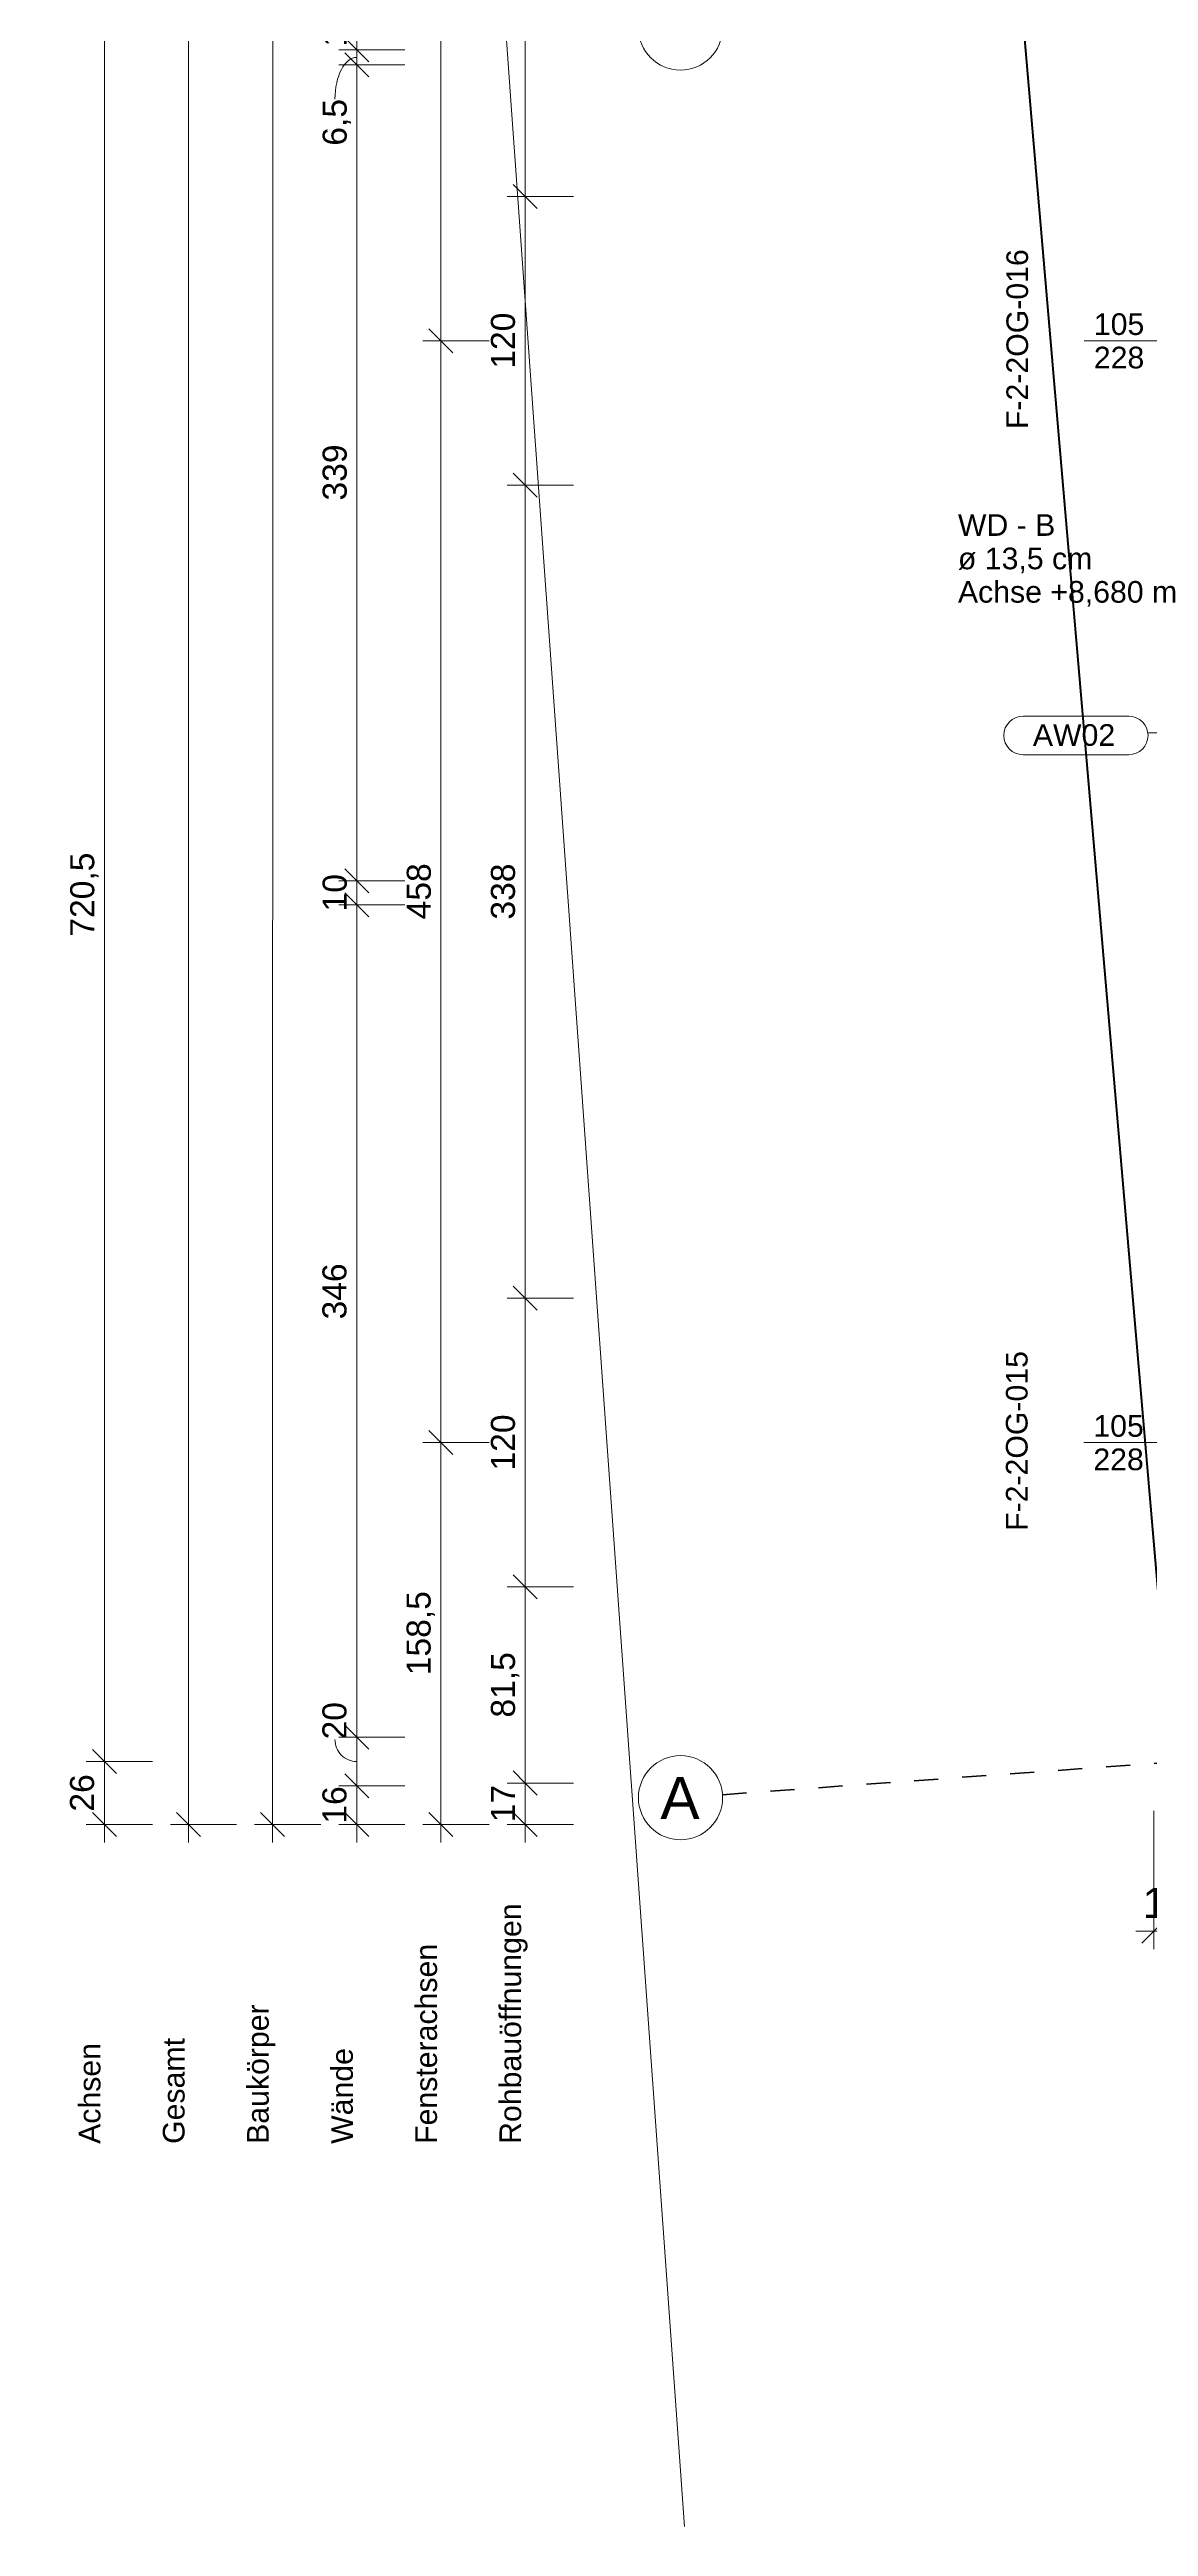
# Model space of a CAD drawing. Header units: metres. Extents: x -67.4 to -27.2, y 43.9 to 89.6.
# Drawn here: x -59.04 to -54.47, y 44.73 to 55.03 of the extents above; entities that cross this region are included whole.
import ezdxf

# ---------------------------------------------------------------- set-up
doc = ezdxf.new("R2010")
doc.units = ezdxf.units.M
doc.linetypes.add('Strich Punkt Mittel', pattern=[0.015875, 0.00635, -0.004763, 0, -0.004763])
doc.linetypes.add('Verdeckt', pattern=[0.003, 0.002, -0.001])
for name, color, linetype, lineweight in [('A-GLAZ-IDEN_', 152, 'Continuous', 9), ('A_2D', 7, 'Continuous', 13), ('A_Bemassung-50_', 4, 'Continuous', 9), ('A_Bemassung_', 4, 'Continuous', 9), ('A_Beschriftung_', 7, 'Continuous', 9), ('A_Gelaender', 7, 'Continuous', 13), ('A_Grundstuecksgrenze', 5, 'Continuous', 70), ('A_Raster_', 1, 'Continuous', 9)]:
    doc.layers.add(name, color=color, linetype=linetype, lineweight=lineweight)
doc.styles.add('Arial_1', font='arial.ttf', dxfattribs={"height": 0.175})
doc.styles.add('Arial_2', font='arial.ttf', dxfattribs={"height": 0.09})
doc.styles.add('Arial_4', font='arial.ttf', dxfattribs={"height": 0.125})
doc.styles.add('Arial_5', font='arial.ttf', dxfattribs={"height": 0.1})
doc.styles.add('Arial_9', font='arial.ttf', dxfattribs={"height": 0.0018})
doc.dimstyles.new('WGA-Bemaßung', dxfattribs={"dimscale": 0.3048, "dimtxt": 0.102026, "dimasz": 0.328084, "dimexe": 0.246063, "dimexo": 0.0625, "dimgap": 0.04101, "dimtad": 1, "dimdec": 1, "dimlfac": 100, "dimrnd": 0.5, "dimdsep": 46, "dimtxsty": 'Arial_5', "dimblk1": 'OBLIQUE', "dimblk2": 'OBLIQUE', "dimsah": 1, "dimcen": 0.09, "dimdle": 0.246063, "dimazin": 2, "dimtfac": 1, "dimtdec": 4, "dimtix": 1, "dimtmove": 0, "dimatfit": 3, "dimfxl": 0.656168, "dimfxlon": 1, "dimtvp": 1, "dimtolj": 1, "dimtzin": 0, "dimarcsym": 2})
doc.dimstyles.new('WGA-Bemaßung_2', dxfattribs={"dimscale": 0.3048, "dimtxt": 0.102026, "dimasz": 0.328084, "dimexe": 0.246063, "dimexo": 0.0625, "dimgap": 0.04101, "dimtad": 1, "dimdec": 1, "dimlfac": 100, "dimrnd": 0.5, "dimdsep": 46, "dimtxsty": 'Arial_5', "dimblk1": 'OBLIQUE', "dimblk2": 'OBLIQUE', "dimsah": 1, "dimcen": 0.09, "dimdle": 0.246063, "dimazin": 2, "dimtfac": 1, "dimtdec": 4, "dimtix": 1, "dimtmove": 2, "dimatfit": 3, "dimfxl": 0.656168, "dimfxlon": 1, "dimtvp": 1, "dimtolj": 1, "dimtzin": 0, "dimarcsym": 2})
doc.dimstyles.new('WGA-Bemaßung_3', dxfattribs={"dimscale": 0.3048, "dimtxt": 0.102026, "dimasz": 0.328084, "dimexe": 0.246063, "dimexo": 0.0625, "dimgap": 0.04101, "dimtad": 1, "dimdec": 1, "dimlfac": 100, "dimrnd": 0.5, "dimdsep": 46, "dimtxsty": 'Arial_5', "dimblk1": 'OBLIQUE', "dimblk2": 'OBLIQUE', "dimsah": 1, "dimcen": 0.09, "dimdle": 0.246063, "dimazin": 2, "dimtfac": 1, "dimtdec": 4, "dimtix": 1, "dimtmove": 1, "dimatfit": 3, "dimfxl": 0.656168, "dimfxlon": 1, "dimtvp": 1, "dimtolj": 1, "dimtzin": 0, "dimarcsym": 2})
doc.dimstyles.new('WGA-Bemaßung_4', dxfattribs={"dimscale": 0.3048, "dimtxt": 0.102026, "dimasz": 0.328084, "dimexe": 0.246063, "dimexo": 0.0625, "dimgap": 0.04101, "dimtad": 1, "dimdec": 1, "dimlfac": 100, "dimrnd": 0.5, "dimdsep": 46, "dimtxsty": 'Arial_5', "dimblk1": 'OBLIQUE', "dimblk2": 'OBLIQUE', "dimsah": 1, "dimcen": 0.09, "dimdle": 0.246063, "dimazin": 2, "dimtfac": 1, "dimtdec": 4, "dimtix": 1, "dimtmove": 0, "dimatfit": 3, "dimfxl": 0.656168, "dimfxlon": 1, "dimtvp": 1, "dimtolj": 1, "dimtzin": 0, "dimarcsym": 2})
doc.dimstyles.new('zulässige_Gebäudehöhe', dxfattribs={"dimscale": 0.3048, "dimtxt": 0.127532, "dimasz": 0.328084, "dimexe": 0.246063, "dimexo": 0.0625, "dimgap": 0.04101, "dimtad": 1, "dimdec": 1, "dimlfac": 100, "dimrnd": 0.1, "dimdsep": 46, "dimtxsty": 'Arial_4', "dimblk1": 'OBLIQUE', "dimblk2": 'OBLIQUE', "dimsah": 1, "dimcen": 0.09, "dimdle": 0.246063, "dimazin": 2, "dimtfac": 1, "dimtdec": 4, "dimtix": 1, "dimtmove": 0, "dimatfit": 3, "dimfxl": 1.64042, "dimfxlon": 1, "dimtvp": 1, "dimtolj": 1, "dimtzin": 0, "dimarcsym": 2})

# ---------------------------------------------------------------- blocks, each defined once
blk = doc.blocks.new('Typ des oberen Holms - Oberer Geländerholm_Innen_-V133-263_PP_02OG_BT2')
at = {"layer": 'A_Gelaender', "lineweight": 5}
for p, q in [((-27.252, 74.847), (-27.98, 73.103)), ((-27.206, 74.828), (-27.934, 73.083)), ((-27.98, 73.103), (-28.544, 71.75)), ((-27.934, 73.083), (-28.478, 71.777)), ((-25.252, 71.38), (-24.942, 72.122)), ((-25.206, 71.36), (-24.887, 72.124)), ((-24.887, 72.124), (-24.942, 72.122)), ((-28.478, 71.777), (-25.589, 70.572)), ((-28.544, 71.75), (-25.562, 70.507)), ((-25.589, 70.572), (-25.252, 71.38)), ((-25.562, 70.507), (-25.206, 71.36))]:
    blk.add_line(p, q, dxfattribs=at)
at = {"layer": 'A_Gelaender', "linetype": 'Verdeckt', "lineweight": 5}
for p, q in [((-24.42, 73.373), (-24.317, 73.622)), ((-24.317, 73.622), (-24.27, 73.603)), ((-24.374, 73.354), (-24.27, 73.603)), ((-24.904, 72.214), (-24.42, 73.373)), ((-24.849, 72.216), (-24.374, 73.354)), ((-24.849, 72.216), (-24.904, 72.214))]:
    blk.add_line(p, q, dxfattribs=at)
blk = doc.blocks.new('Family - ___-3180367-263_PP_02OG_BT2')
at = {"layer": 'A_Grundstuecksgrenze'}
blk.add_line((-20.98, 98.81), (-31.818, 64.901), dxfattribs=at)
blk = doc.blocks.new('Raster - BS_Achse-112124-263_PP_02OG_BT2')
at = {"layer": 'A_Beschriftung_'}
blk.add_circle((0, 0), 0.0035, dxfattribs=at)
blk = doc.blocks.new('BS_Fens_PP_Kämpfer - oben-10106766-263_PP_02OG_BT2')
at = {"layer": 'A-GLAZ-IDEN_'}
blk.add_line((0, 0.00012), (0, 0.01076), dxfattribs=at)
blk = doc.blocks.new('DIMBLOCK21-263_PP_02OG_BT2')
at = {"layer": 'A_Bemassung-50_', "transparency": 16777216}
for p, q in [((-58.815, 55.119), (-58.89, 55.119)), ((-58.815, 55.119), (-58.815, 47.913)), ((-58.815, 55.119), (-58.615, 55.119)), ((-58.815, 47.913), (-58.89, 47.913)), ((-58.815, 47.913), (-58.615, 47.913))]:
    blk.add_line(p, q, dxfattribs=at)
at = {"layer": 'A_Bemassung-50_', "lineweight": 35, "transparency": 16777216}
for p, q in [((-58.815, 55.119), (-58.865, 55.169)), ((-58.815, 55.119), (-58.765, 55.069)), ((-58.815, 47.913), (-58.865, 47.963)), ((-58.815, 47.913), (-58.765, 47.863))]:
    blk.add_line(p, q, dxfattribs=at)
at = {"layer": 'A_Bemassung-50_', "color": 0, "transparency": 16777216, "insert": (-58.957, 51.342), "char_height": 0.1, "width": 0.41627, "attachment_point": 1, "rotation": 90, "line_spacing_factor": 0.941778, "style": 'Arial_5'}
blk.add_mtext('720,5', dxfattribs=at)
blk = doc.blocks.new('_Oblique')
at = {"color": 0, "linetype": 'ByBlock', "lineweight": -2}
blk.add_line((-0.5, -0.5), (0.5, 0.5), dxfattribs=at)
blk = doc.blocks.new('DIMBLOCK22-263_PP_02OG_BT2')
at = {"layer": 'A_Bemassung-50_', "transparency": 16777216}
for p, q in [((-58.815, 47.913), (-58.89, 47.913)), ((-58.815, 47.913), (-58.815, 47.577)), ((-58.815, 47.913), (-58.615, 47.913)), ((-58.815, 47.652), (-58.89, 47.652)), ((-58.815, 47.652), (-58.615, 47.652))]:
    blk.add_line(p, q, dxfattribs=at)
at = {"layer": 'A_Bemassung-50_', "lineweight": 35, "transparency": 16777216}
for p, q in [((-58.815, 47.913), (-58.865, 47.963)), ((-58.815, 47.913), (-58.765, 47.863)), ((-58.815, 47.652), (-58.865, 47.702)), ((-58.815, 47.652), (-58.765, 47.602))]:
    blk.add_line(p, q, dxfattribs=at)
at = {"layer": 'A_Bemassung-50_', "color": 0, "transparency": 16777216, "insert": (-58.958, 47.705), "char_height": 0.1, "width": 0.18459, "attachment_point": 1, "rotation": 90, "line_spacing_factor": 0.941778, "style": 'Arial_5'}
blk.add_mtext('26', dxfattribs=at)
blk = doc.blocks.new('DIMBLOCK23-263_PP_02OG_BT2')
at = {"layer": 'A_Bemassung-50_', "transparency": 16777216}
for p, q in [((-58.464, 83.315), (-58.465, 47.577)), ((-58.464, 83.24), (-58.539, 83.24)), ((-58.464, 83.24), (-58.264, 83.24)), ((-58.465, 47.652), (-58.54, 47.652)), ((-58.465, 47.652), (-58.265, 47.652))]:
    blk.add_line(p, q, dxfattribs=at)
at = {"layer": 'A_Bemassung-50_', "lineweight": 35, "transparency": 16777216}
for p, q in [((-58.464, 83.24), (-58.514, 83.29)), ((-58.464, 83.24), (-58.414, 83.19)), ((-58.465, 47.652), (-58.515, 47.702)), ((-58.465, 47.652), (-58.415, 47.602))]:
    blk.add_line(p, q, dxfattribs=at)
at = {"layer": 'A_Bemassung-50_', "color": 0, "transparency": 16777216, "insert": (-58.607, 65.292), "char_height": 0.1, "width": 0.36918, "attachment_point": 1, "rotation": 90, "line_spacing_factor": 0.941778, "style": 'Arial_5'}
blk.add_mtext('3559', dxfattribs=at)
blk = doc.blocks.new('DIMBLOCK24-263_PP_02OG_BT2')
at = {"layer": 'A_Bemassung-50_', "transparency": 16777216}
for p, q in [((-58.114, 83.315), (-58.115, 47.577)), ((-58.114, 83.24), (-58.189, 83.24)), ((-58.114, 83.24), (-57.914, 83.24)), ((-58.115, 47.652), (-58.19, 47.652)), ((-58.115, 47.652), (-57.915, 47.652))]:
    blk.add_line(p, q, dxfattribs=at)
at = {"layer": 'A_Bemassung-50_', "lineweight": 35, "transparency": 16777216}
for p, q in [((-58.114, 83.24), (-58.164, 83.29)), ((-58.114, 83.24), (-58.064, 83.19)), ((-58.115, 47.652), (-58.165, 47.702)), ((-58.115, 47.652), (-58.065, 47.602))]:
    blk.add_line(p, q, dxfattribs=at)
at = {"layer": 'A_Bemassung-50_', "color": 0, "transparency": 16777216, "insert": (-58.257, 65.292), "char_height": 0.1, "width": 0.36918, "attachment_point": 1, "rotation": 90, "line_spacing_factor": 0.941778, "style": 'Arial_5'}
blk.add_mtext('3559', dxfattribs=at)
blk = doc.blocks.new('DIMBLOCK33-263_PP_02OG_BT2')
at = {"layer": 'A_Bemassung-50_', "transparency": 16777216}
for p, q in [((-54.449, 47.208), (-54.449, 47.708)), ((-54.349, 47.208), (-54.349, 47.708)), ((-54.274, 47.208), (-54.524, 47.208)), ((-54.449, 47.208), (-54.449, 47.133)), ((-54.349, 47.208), (-54.349, 47.133))]:
    blk.add_line(p, q, dxfattribs=at)
at = {"layer": 'A_Bemassung-50_', "lineweight": 35, "transparency": 16777216}
for p, q in [((-54.449, 47.208), (-54.499, 47.158)), ((-54.449, 47.208), (-54.399, 47.258)), ((-54.349, 47.208), (-54.399, 47.158)), ((-54.349, 47.208), (-54.299, 47.258))]:
    blk.add_line(p, q, dxfattribs=at)
at = {"layer": 'A_Bemassung-50_', "color": 0, "transparency": 16777216, "insert": (-54.496, 47.388), "char_height": 0.125, "width": 0.23262, "attachment_point": 1, "rotation": 359.9983, "line_spacing_factor": 0.941778, "style": 'Arial_4'}
blk.add_mtext('10', dxfattribs=at)
blk = doc.blocks.new('DIMBLOCK56-263_PP_02OG_BT2')
at = {"layer": 'A_Bemassung-50_', "transparency": 16777216}
for p, q in [((-57.415, 49.239), (-57.49, 49.239)), ((-57.415, 47.577), (-57.415, 49.239)), ((-57.415, 49.239), (-57.215, 49.239)), ((-57.415, 47.652), (-57.49, 47.652)), ((-57.415, 47.652), (-57.215, 47.652))]:
    blk.add_line(p, q, dxfattribs=at)
at = {"layer": 'A_Bemassung-50_', "lineweight": 35, "transparency": 16777216}
for p, q in [((-57.415, 49.239), (-57.465, 49.289)), ((-57.415, 49.239), (-57.365, 49.189)), ((-57.415, 47.652), (-57.465, 47.702)), ((-57.415, 47.652), (-57.365, 47.602))]:
    blk.add_line(p, q, dxfattribs=at)
at = {"layer": 'A_Bemassung-50_', "color": 0, "transparency": 16777216, "insert": (-57.558, 48.272), "char_height": 0.1, "width": 0.41627, "attachment_point": 1, "rotation": 90, "line_spacing_factor": 0.941778, "style": 'Arial_5'}
blk.add_mtext('158,5', dxfattribs=at)
blk = doc.blocks.new('DIMBLOCK57-263_PP_02OG_BT2')
at = {"layer": 'A_Bemassung-50_', "lineweight": 35, "transparency": 16777216}
for p, q in [((-57.415, 53.819), (-57.465, 53.869)), ((-57.415, 53.819), (-57.365, 53.769)), ((-57.415, 49.239), (-57.465, 49.289)), ((-57.415, 49.239), (-57.365, 49.189))]:
    blk.add_line(p, q, dxfattribs=at)
at = {"layer": 'A_Bemassung-50_', "transparency": 16777216}
for p, q in [((-57.415, 53.819), (-57.49, 53.819)), ((-57.415, 49.239), (-57.415, 53.819)), ((-57.415, 53.819), (-57.215, 53.819)), ((-57.415, 49.239), (-57.49, 49.239)), ((-57.415, 49.239), (-57.215, 49.239))]:
    blk.add_line(p, q, dxfattribs=at)
at = {"layer": 'A_Bemassung-50_', "color": 0, "transparency": 16777216, "insert": (-57.557, 51.414), "char_height": 0.1, "width": 0.27688, "attachment_point": 1, "rotation": 90, "line_spacing_factor": 0.941778, "style": 'Arial_5'}
blk.add_mtext('458', dxfattribs=at)
blk = doc.blocks.new('DIMBLOCK58-263_PP_02OG_BT2')
at = {"layer": 'A_Bemassung-50_', "lineweight": 35, "transparency": 16777216}
for p, q in [((-57.415, 59.369), (-57.465, 59.419)), ((-57.415, 59.369), (-57.365, 59.319)), ((-57.415, 53.819), (-57.465, 53.869)), ((-57.415, 53.819), (-57.365, 53.769))]:
    blk.add_line(p, q, dxfattribs=at)
at = {"layer": 'A_Bemassung-50_', "transparency": 16777216}
for p, q in [((-57.415, 59.369), (-57.49, 59.369)), ((-57.415, 53.819), (-57.415, 59.369)), ((-57.415, 59.369), (-57.215, 59.369)), ((-57.415, 53.819), (-57.49, 53.819)), ((-57.415, 53.819), (-57.215, 53.819))]:
    blk.add_line(p, q, dxfattribs=at)
at = {"layer": 'A_Bemassung-50_', "color": 0, "transparency": 16777216, "insert": (-57.557, 57.141), "char_height": 0.1, "width": 0.27688, "attachment_point": 1, "rotation": 90, "line_spacing_factor": 0.941778, "style": 'Arial_5'}
blk.add_mtext('555', dxfattribs=at)
blk = doc.blocks.new('DIMBLOCK96-263_PP_02OG_BT2')
at = {"layer": 'A_Bemassung-50_', "transparency": 16777216}
for p, q in [((-57.765, 55.209), (-57.84, 55.209)), ((-57.765, 55.209), (-57.765, 55.029)), ((-57.765, 55.209), (-57.565, 55.209)), ((-57.765, 55.029), (-57.84, 55.029)), ((-57.765, 55.029), (-57.565, 55.029))]:
    blk.add_line(p, q, dxfattribs=at)
at = {"layer": 'A_Bemassung-50_', "lineweight": 35, "transparency": 16777216}
for p, q in [((-57.765, 55.209), (-57.815, 55.259)), ((-57.765, 55.209), (-57.715, 55.159)), ((-57.765, 55.029), (-57.815, 55.079)), ((-57.765, 55.029), (-57.715, 54.979))]:
    blk.add_line(p, q, dxfattribs=at)
at = {"layer": 'A_Bemassung-50_', "color": 0, "transparency": 16777216, "insert": (-57.907, 55.042), "char_height": 0.1, "width": 0.18459, "attachment_point": 1, "rotation": 90, "line_spacing_factor": 0.941778, "style": 'Arial_5'}
blk.add_mtext('18', dxfattribs=at)
blk = doc.blocks.new('DIMBLOCK97-263_PP_02OG_BT2')
at = {"layer": 'A_Bemassung-50_', "transparency": 16777216}
for p, q in [((-57.765, 55.029), (-57.84, 55.029)), ((-57.765, 55.029), (-57.765, 54.966)), ((-57.765, 55.029), (-57.565, 55.029)), ((-57.765, 54.966), (-57.84, 54.966)), ((-57.765, 54.966), (-57.565, 54.966))]:
    blk.add_line(p, q, dxfattribs=at)
at = {"layer": 'A_Bemassung-50_', "lineweight": 35, "transparency": 16777216}
for p, q in [((-57.765, 55.029), (-57.815, 55.079)), ((-57.765, 54.966), (-57.815, 55.016)), ((-57.765, 55.029), (-57.715, 54.979)), ((-57.765, 54.966), (-57.715, 54.916))]:
    blk.add_line(p, q, dxfattribs=at)
at = {"layer": 'A_Bemassung-50_', "transparency": 16777216}
blk.add_ellipse((-57.765, 54.823), major_axis=(0, 0.174), ratio=0.521567, start_param=0, end_param=1.570796, dxfattribs=at)
at = {"layer": 'A_Bemassung-50_', "color": 0, "transparency": 16777216, "insert": (-57.907, 54.63), "char_height": 0.1, "width": 0.23168, "attachment_point": 1, "rotation": 90, "line_spacing_factor": 0.941778, "style": 'Arial_5'}
blk.add_mtext('6,5', dxfattribs=at)
blk = doc.blocks.new('DIMBLOCK98-263_PP_02OG_BT2')
at = {"layer": 'A_Bemassung-50_', "lineweight": 35, "transparency": 16777216}
for p, q in [((-57.765, 54.966), (-57.815, 55.016)), ((-57.765, 54.966), (-57.715, 54.916)), ((-57.765, 51.574), (-57.815, 51.624)), ((-57.765, 51.574), (-57.715, 51.524))]:
    blk.add_line(p, q, dxfattribs=at)
at = {"layer": 'A_Bemassung-50_', "transparency": 16777216}
for p, q in [((-57.765, 54.966), (-57.84, 54.966)), ((-57.765, 54.966), (-57.765, 51.574)), ((-57.765, 54.966), (-57.565, 54.966)), ((-57.765, 51.574), (-57.84, 51.574)), ((-57.765, 51.574), (-57.565, 51.574))]:
    blk.add_line(p, q, dxfattribs=at)
at = {"layer": 'A_Bemassung-50_', "color": 0, "transparency": 16777216, "insert": (-57.907, 53.155), "char_height": 0.1, "width": 0.27688, "attachment_point": 1, "rotation": 90, "line_spacing_factor": 0.941778, "style": 'Arial_5'}
blk.add_mtext('339', dxfattribs=at)
blk = doc.blocks.new('DIMBLOCK99-263_PP_02OG_BT2')
at = {"layer": 'A_Bemassung-50_', "lineweight": 35, "transparency": 16777216}
for p, q in [((-57.765, 51.574), (-57.815, 51.624)), ((-57.765, 51.474), (-57.815, 51.524)), ((-57.765, 51.574), (-57.715, 51.524)), ((-57.765, 51.474), (-57.715, 51.424))]:
    blk.add_line(p, q, dxfattribs=at)
at = {"layer": 'A_Bemassung-50_', "transparency": 16777216}
for p, q in [((-57.765, 51.574), (-57.84, 51.574)), ((-57.765, 51.574), (-57.765, 51.474)), ((-57.765, 51.574), (-57.565, 51.574)), ((-57.765, 51.474), (-57.84, 51.474)), ((-57.765, 51.474), (-57.565, 51.474))]:
    blk.add_line(p, q, dxfattribs=at)
at = {"layer": 'A_Bemassung-50_', "color": 0, "transparency": 16777216, "insert": (-57.907, 51.447), "char_height": 0.1, "width": 0.18459, "attachment_point": 1, "rotation": 90, "line_spacing_factor": 0.941778, "style": 'Arial_5'}
blk.add_mtext('10', dxfattribs=at)
blk = doc.blocks.new('DIMBLOCK100-263_PP_02OG_BT2')
at = {"layer": 'A_Bemassung-50_', "lineweight": 35, "transparency": 16777216}
for p, q in [((-57.765, 51.474), (-57.815, 51.524)), ((-57.765, 51.474), (-57.715, 51.424)), ((-57.765, 48.014), (-57.815, 48.064)), ((-57.765, 48.014), (-57.715, 47.964))]:
    blk.add_line(p, q, dxfattribs=at)
at = {"layer": 'A_Bemassung-50_', "transparency": 16777216}
for p, q in [((-57.765, 51.474), (-57.84, 51.474)), ((-57.765, 51.474), (-57.765, 48.014)), ((-57.765, 51.474), (-57.565, 51.474)), ((-57.765, 48.014), (-57.84, 48.014)), ((-57.765, 48.014), (-57.565, 48.014))]:
    blk.add_line(p, q, dxfattribs=at)
at = {"layer": 'A_Bemassung-50_', "color": 0, "transparency": 16777216, "insert": (-57.908, 49.751), "char_height": 0.1, "width": 0.27688, "attachment_point": 1, "rotation": 90, "line_spacing_factor": 0.941778, "style": 'Arial_5'}
blk.add_mtext('346', dxfattribs=at)
blk = doc.blocks.new('DIMBLOCK101-263_PP_02OG_BT2')
at = {"layer": 'A_Bemassung-50_', "transparency": 16777216}
for p, q in [((-57.765, 48.014), (-57.84, 48.014)), ((-57.765, 48.014), (-57.765, 47.812)), ((-57.765, 48.014), (-57.565, 48.014)), ((-57.765, 47.812), (-57.84, 47.812)), ((-57.765, 47.812), (-57.565, 47.812))]:
    blk.add_line(p, q, dxfattribs=at)
at = {"layer": 'A_Bemassung-50_', "lineweight": 35, "transparency": 16777216}
for p, q in [((-57.765, 48.014), (-57.815, 48.064)), ((-57.765, 48.014), (-57.715, 47.964)), ((-57.765, 47.812), (-57.815, 47.862)), ((-57.765, 47.812), (-57.715, 47.762))]:
    blk.add_line(p, q, dxfattribs=at)
at = {"layer": 'A_Bemassung-50_', "transparency": 16777216}
blk.add_ellipse((-57.765, 48.005), major_axis=(0, 0.0914), ratio=0.995176, start_param=1.570796, end_param=3.141593, dxfattribs=at)
at = {"layer": 'A_Bemassung-50_', "color": 0, "transparency": 16777216, "insert": (-57.908, 48.005), "char_height": 0.1, "width": 0.18459, "attachment_point": 1, "rotation": 90, "line_spacing_factor": 0.941778, "style": 'Arial_5'}
blk.add_mtext('20', dxfattribs=at)
blk = doc.blocks.new('DIMBLOCK102-263_PP_02OG_BT2')
at = {"layer": 'A_Bemassung-50_', "transparency": 16777216}
for p, q in [((-57.765, 47.812), (-57.84, 47.812)), ((-57.765, 47.812), (-57.765, 47.577)), ((-57.765, 47.812), (-57.565, 47.812)), ((-57.765, 47.652), (-57.84, 47.652)), ((-57.765, 47.652), (-57.565, 47.652))]:
    blk.add_line(p, q, dxfattribs=at)
at = {"layer": 'A_Bemassung-50_', "lineweight": 35, "transparency": 16777216}
for p, q in [((-57.765, 47.812), (-57.815, 47.862)), ((-57.765, 47.812), (-57.715, 47.762)), ((-57.765, 47.652), (-57.815, 47.702)), ((-57.765, 47.652), (-57.715, 47.602))]:
    blk.add_line(p, q, dxfattribs=at)
at = {"layer": 'A_Bemassung-50_', "color": 0, "transparency": 16777216, "insert": (-57.908, 47.655), "char_height": 0.1, "width": 0.18459, "attachment_point": 1, "rotation": 90, "line_spacing_factor": 0.941778, "style": 'Arial_5'}
blk.add_mtext('16', dxfattribs=at)
blk = doc.blocks.new('BS_Wand_Lollipop - links_unten-2026911-263_PP_02OG_BT2')
at = {"layer": 'A_Beschriftung_'}
for p, q in [((-0.00467, 0.00137), (-0.01347, 0.00137)), ((-0.00309, 0), (0.003, 0)), ((-0.00467, -0.00183), (-0.01347, -0.00183))]:
    blk.add_line(p, q, dxfattribs=at)
for centre, start, end in [((-0.01347, -0.00023), 90, 270), ((-0.00467, -0.00023), 270, 90)]:
    blk.add_arc(centre, 0.0016, start, end, dxfattribs=at)
blk = doc.blocks.new('BS_Maßkette_AT_PP - oben oder links-9573065-263_PP_02OG_BT2')
at = {"layer": 'A_Beschriftung_', "char_height": 0.0018, "attachment_point": 1, "style": 'Arial_9'}
for s, insert, width in [('Achsen', (0, 0.00022), 0.0099409), ('Gesamt', (0, -0.00678), 0.0102616), ('Baukörper', (0, -0.01378), 0.0137089), ('Wände', (0, -0.02078), 0.0096203), ('Fensterachsen', (0, -0.02778), 0.019481), ('Rohbauöffnungen', (0, -0.03478), 0.0238101)]:
    blk.add_mtext(s, dxfattribs=dict(at, insert=insert, width=width))
blk = doc.blocks.new('DIMBLOCK555-263_PP_02OG_BT2')
at = {"layer": 'A_Bemassung-50_', "transparency": 16777216}
for p, q in [((-57.064, 47.824), (-57.139, 47.824)), ((-57.064, 47.577), (-57.064, 47.824)), ((-57.064, 47.824), (-56.864, 47.824)), ((-57.064, 47.652), (-57.139, 47.652)), ((-57.064, 47.652), (-56.864, 47.652))]:
    blk.add_line(p, q, dxfattribs=at)
at = {"layer": 'A_Bemassung-50_', "lineweight": 35, "transparency": 16777216}
for p, q in [((-57.064, 47.824), (-57.114, 47.874)), ((-57.064, 47.824), (-57.014, 47.774)), ((-57.064, 47.652), (-57.114, 47.702)), ((-57.064, 47.652), (-57.014, 47.602))]:
    blk.add_line(p, q, dxfattribs=at)
at = {"layer": 'A_Bemassung-50_', "color": 0, "transparency": 16777216, "insert": (-57.207, 47.661), "char_height": 0.1, "width": 0.18459, "attachment_point": 1, "rotation": 90, "line_spacing_factor": 0.941778, "style": 'Arial_5'}
blk.add_mtext('17', dxfattribs=at)
blk = doc.blocks.new('DIMBLOCK556-263_PP_02OG_BT2')
at = {"layer": 'A_Bemassung-50_', "transparency": 16777216}
for p, q in [((-57.064, 48.639), (-57.139, 48.639)), ((-57.064, 47.824), (-57.064, 48.639)), ((-57.064, 48.639), (-56.864, 48.639)), ((-57.064, 47.824), (-57.139, 47.824)), ((-57.064, 47.824), (-56.864, 47.824))]:
    blk.add_line(p, q, dxfattribs=at)
at = {"layer": 'A_Bemassung-50_', "lineweight": 35, "transparency": 16777216}
for p, q in [((-57.064, 48.639), (-57.114, 48.689)), ((-57.064, 48.639), (-57.014, 48.589)), ((-57.064, 47.824), (-57.114, 47.874)), ((-57.064, 47.824), (-57.014, 47.774))]:
    blk.add_line(p, q, dxfattribs=at)
at = {"layer": 'A_Bemassung-50_', "color": 0, "transparency": 16777216, "insert": (-57.207, 48.096), "char_height": 0.1, "width": 0.32397, "attachment_point": 1, "rotation": 90, "line_spacing_factor": 0.941778, "style": 'Arial_5'}
blk.add_mtext('81,5', dxfattribs=at)
blk = doc.blocks.new('DIMBLOCK557-263_PP_02OG_BT2')
at = {"layer": 'A_Bemassung-50_', "transparency": 16777216}
for p, q in [((-57.064, 49.839), (-57.139, 49.839)), ((-57.064, 48.639), (-57.064, 49.839)), ((-57.064, 49.839), (-56.864, 49.839)), ((-57.064, 48.639), (-57.139, 48.639)), ((-57.064, 48.639), (-56.864, 48.639))]:
    blk.add_line(p, q, dxfattribs=at)
at = {"layer": 'A_Bemassung-50_', "lineweight": 35, "transparency": 16777216}
for p, q in [((-57.064, 49.839), (-57.114, 49.889)), ((-57.064, 49.839), (-57.014, 49.789)), ((-57.064, 48.639), (-57.114, 48.689)), ((-57.064, 48.639), (-57.014, 48.589))]:
    blk.add_line(p, q, dxfattribs=at)
at = {"layer": 'A_Bemassung-50_', "color": 0, "transparency": 16777216, "insert": (-57.207, 49.123), "char_height": 0.1, "width": 0.27688, "attachment_point": 1, "rotation": 90, "line_spacing_factor": 0.941778, "style": 'Arial_5'}
blk.add_mtext('120', dxfattribs=at)
blk = doc.blocks.new('DIMBLOCK558-263_PP_02OG_BT2')
at = {"layer": 'A_Bemassung-50_', "lineweight": 35, "transparency": 16777216}
for p, q in [((-57.064, 53.219), (-57.114, 53.269)), ((-57.064, 53.219), (-57.014, 53.169)), ((-57.064, 49.839), (-57.114, 49.889)), ((-57.064, 49.839), (-57.014, 49.789))]:
    blk.add_line(p, q, dxfattribs=at)
at = {"layer": 'A_Bemassung-50_', "transparency": 16777216}
for p, q in [((-57.064, 53.219), (-57.139, 53.219)), ((-57.064, 49.839), (-57.064, 53.219)), ((-57.064, 53.219), (-56.864, 53.219)), ((-57.064, 49.839), (-57.139, 49.839)), ((-57.064, 49.839), (-56.864, 49.839))]:
    blk.add_line(p, q, dxfattribs=at)
at = {"layer": 'A_Bemassung-50_', "color": 0, "transparency": 16777216, "insert": (-57.207, 51.413), "char_height": 0.1, "width": 0.27688, "attachment_point": 1, "rotation": 90, "line_spacing_factor": 0.941778, "style": 'Arial_5'}
blk.add_mtext('338', dxfattribs=at)
blk = doc.blocks.new('DIMBLOCK559-263_PP_02OG_BT2')
at = {"layer": 'A_Bemassung-50_', "lineweight": 35, "transparency": 16777216}
for p, q in [((-57.064, 54.419), (-57.114, 54.469)), ((-57.064, 54.419), (-57.014, 54.369)), ((-57.064, 53.219), (-57.114, 53.269)), ((-57.064, 53.219), (-57.014, 53.169))]:
    blk.add_line(p, q, dxfattribs=at)
at = {"layer": 'A_Bemassung-50_', "transparency": 16777216}
for p, q in [((-57.064, 54.419), (-57.139, 54.419)), ((-57.064, 53.219), (-57.064, 54.419)), ((-57.064, 54.419), (-56.864, 54.419)), ((-57.064, 53.219), (-57.139, 53.219)), ((-57.064, 53.219), (-56.864, 53.219))]:
    blk.add_line(p, q, dxfattribs=at)
at = {"layer": 'A_Bemassung-50_', "color": 0, "transparency": 16777216, "insert": (-57.207, 53.703), "char_height": 0.1, "width": 0.27688, "attachment_point": 1, "rotation": 90, "line_spacing_factor": 0.941778, "style": 'Arial_5'}
blk.add_mtext('120', dxfattribs=at)
blk = doc.blocks.new('DIMBLOCK560-263_PP_02OG_BT2')
at = {"layer": 'A_Bemassung-50_', "lineweight": 35, "transparency": 16777216}
for p, q in [((-57.064, 58.769), (-57.114, 58.819)), ((-57.064, 58.769), (-57.014, 58.719)), ((-57.064, 54.419), (-57.114, 54.469)), ((-57.064, 54.419), (-57.014, 54.369))]:
    blk.add_line(p, q, dxfattribs=at)
at = {"layer": 'A_Bemassung-50_', "transparency": 16777216}
for p, q in [((-57.064, 58.769), (-57.139, 58.769)), ((-57.064, 54.419), (-57.064, 58.769)), ((-57.064, 58.769), (-56.864, 58.769)), ((-57.064, 54.419), (-57.139, 54.419)), ((-57.064, 54.419), (-56.864, 54.419))]:
    blk.add_line(p, q, dxfattribs=at)
at = {"layer": 'A_Bemassung-50_', "color": 0, "transparency": 16777216, "insert": (-57.207, 56.478), "char_height": 0.1, "width": 0.27688, "attachment_point": 1, "rotation": 90, "line_spacing_factor": 0.941778, "style": 'Arial_5'}
blk.add_mtext('435', dxfattribs=at)

msp = doc.modelspace()

# ---------------------------------------------------------------- linework, layer by layer
at = {"layer": 'A_2D', "lineweight": 18}
msp.add_line((-56.4021, 44.7336), (-59.0431, 81.5866), dxfattribs=at)
at = {"layer": 'A_Raster_', "linetype": 'Strich Punkt Mittel', "lineweight": 35}
msp.add_line((-56.2438, 47.7755), (-37.1299, 49.158), dxfattribs=at)

# ---------------------------------------------------------------- block references
at = {"layer": 'A-GLAZ-IDEN_', "xscale": 49.99999999999998, "yscale": 49.99999999999998, "zscale": 49.99999999999998, "rotation": 89.9982758784652}
for p in [(-54.2012, 53.8188), (-54.2031, 49.2388)]:
    msp.add_blockref('BS_Fens_PP_Kämpfer - oben-10106766-263_PP_02OG_BT2', p, dxfattribs=at)
at = {"layer": 'A_Beschriftung_'}
for name, p, xscale, yscale, zscale, rotation in [('Raster - BS_Achse-112124-263_PP_02OG_BT2', (-56.4186, 55.1189), 49.99999999999998, 49.99999999999998, 49.99999999999998, 269.9982758784547), ('Raster - BS_Achse-112124-263_PP_02OG_BT2', (-56.4184, 47.7629), 49.99999999999998, 49.99999999999998, 49.99999999999998, 274.1368945284542), ('BS_Maßkette_AT_PP - oben oder links-9573065-263_PP_02OG_BT2', (-58.9104, 46.3239), 50.00000000000001, 50.00000000000001, 50.00000000000001, 89.99827587845535)]:
    msp.add_blockref(name, p, dxfattribs=dict(at, xscale=xscale, yscale=yscale, zscale=zscale, rotation=rotation))
at = {"layer": 'A_Beschriftung_', "xscale": 49.99999999999998, "yscale": 49.99999999999998, "zscale": 49.99999999999998}
msp.add_blockref('BS_Wand_Lollipop - links_unten-2026911-263_PP_02OG_BT2', (-54.3203, 52.1899), dxfattribs=at)
at = {"layer": 'A_Gelaender', "lineweight": 5, "rotation": 22.64000000000043}
msp.add_blockref('Typ des oberen Holms - Oberer Geländerholm_Innen_-V133-263_PP_02OG_BT2', (0, 0), dxfattribs=at)
at = {"layer": 'A_Grundstuecksgrenze', "rotation": 22.64000000000043}
msp.add_blockref('Family - ___-3180367-263_PP_02OG_BT2', (0, 0), dxfattribs=at)

# ---------------------------------------------------------------- texts
at = {"layer": 'A-GLAZ-IDEN_', "char_height": 0.09, "attachment_point": 1, "style": 'Arial_2'}
for s, insert, width, rotation in [('F-2-2OG-016', (-55.0628, 53.452), 0.889873, 90), ('105', (-54.6991, 53.9332), 0.252532, 359.99828), ('228', (-54.6991, 53.7943), 0.252532, 359.99828), ('F-2-2OG-015', (-55.0648, 48.872), 0.889873, 90), ('105', (-54.7011, 49.3532), 0.252532, 359.99828), ('228', (-54.7011, 49.2143), 0.252532, 359.99828)]:
    msp.add_mtext(s, dxfattribs=dict(at, insert=insert, width=width, rotation=rotation))
at = {"layer": 'A_Beschriftung_', "attachment_point": 1}
for s, insert, char_height, width, style in [('WD - B', (-55.2644, 53.0982), 0.09, 0.489029, 'Arial_2'), ('ø 13,5 cm', (-55.2644, 52.9593), 0.09, 0.665401, 'Arial_2'), ('Achse +8,680 m', (-55.2644, 52.8204), 0.09, 1.082278, 'Arial_2'), ('AW02', (-54.9527, 52.2253), 0.09, 0.420886, 'Arial_2'), ('A', (-56.5021, 47.8495), 0.175, 0.200422, 'Arial_1')]:
    msp.add_mtext(s, dxfattribs=dict(at, insert=insert, char_height=char_height, width=width, style=style))

# ---------------------------------------------------------------- dimensions: what is measured, and where the dimension line sits
at = {"layer": 'A_Bemassung_'}
for base, p1, p2, angle, dimstyle, override, picture, middle in [((-58.4653, 47.652), (-58.2642, 83.24), (-58.2653, 47.652), 89.99828, 'WGA-Bemaßung', {"dimpost": '<>', "dimfxl": 35.588041}, 'DIMBLOCK23-263_PP_02OG_BT2', (-58.5283, 65.446)), ((-58.1153, 47.652), (-57.9142, 83.24), (-57.9153, 47.652), 89.99828, 'WGA-Bemaßung', {"dimpost": '<>', "dimfxl": 35.588041}, 'DIMBLOCK24-263_PP_02OG_BT2', (-58.1783, 65.446)), ((-57.0642, 58.7689), (-56.8642, 54.4189), (-56.8642, 58.7689), 90, 'WGA-Bemaßung_4', {"dimpost": '<>', "dimfxl": 4.35}, 'DIMBLOCK560-263_PP_02OG_BT2', (-57.1278, 56.5939)), ((-57.765, 55.029), (-57.565, 55.2089), (-57.565, 55.0289), 89.99828, 'WGA-Bemaßung', {"dimpost": '<>', "dimfxl": 0.18}, 'DIMBLOCK96-263_PP_02OG_BT2', (-57.8286, 55.119)), ((-58.8153, 47.9127), (-58.615, 55.119), (-58.6153, 47.9127), 89.99828, 'WGA-Bemaßung', {"dimpost": '<>', "dimfxl": 7.20631}, 'DIMBLOCK21-263_PP_02OG_BT2', (-58.8787, 51.5158)), ((-57.7651, 51.5741), (-57.565, 54.9664), (-57.5651, 51.5741), 89.99828, 'WGA-Bemaßung', {"dimpost": '<>', "dimfxl": 3.392372}, 'DIMBLOCK98-263_PP_02OG_BT2', (-57.8287, 53.2703)), ((-57.0642, 54.4189), (-56.8642, 53.2189), (-56.8642, 54.4189), 90, 'WGA-Bemaßung_4', {"dimpost": '<>', "dimfxl": 1.2}, 'DIMBLOCK559-263_PP_02OG_BT2', (-57.1277, 53.8189)), ((-57.4151, 53.8189), (-57.2152, 49.2389), (-57.2151, 53.8189), 89.99828, 'WGA-Bemaßung', {"dimpost": '<>', "dimfxl": 4.58}, 'DIMBLOCK57-263_PP_02OG_BT2', (-57.4787, 51.5289)), ((-57.0642, 53.2189), (-56.8642, 49.8389), (-56.8642, 53.2189), 90, 'WGA-Bemaßung_4', {"dimpost": '<>', "dimfxl": 3.38}, 'DIMBLOCK558-263_PP_02OG_BT2', (-57.1278, 51.5289)), ((-57.7651, 51.4741), (-57.5651, 51.5741), (-57.5651, 51.4741), 89.99828, 'WGA-Bemaßung', {"dimpost": '<>', "dimfxl": 0.1}, 'DIMBLOCK99-263_PP_02OG_BT2', (-57.8287, 51.5241)), ((-57.0642, 49.8389), (-56.8642, 48.6389), (-56.8642, 49.8389), 90, 'WGA-Bemaßung_4', {"dimpost": '<>', "dimfxl": 1.2}, 'DIMBLOCK557-263_PP_02OG_BT2', (-57.1277, 49.2389)), ((-57.4152, 49.2389), (-57.2153, 47.6519), (-57.2152, 49.2389), 89.99828, 'WGA-Bemaßung', {"dimpost": '<>', "dimfxl": 1.58699}, 'DIMBLOCK56-263_PP_02OG_BT2', (-57.4788, 48.4454)), ((-57.0642, 48.6389), (-56.8642, 47.8239), (-56.8642, 48.6389), 90, 'WGA-Bemaßung_4', {"dimpost": '<>', "dimfxl": 0.815007}, 'DIMBLOCK556-263_PP_02OG_BT2', (-57.1277, 48.2314)), ((-58.8153, 47.652), (-58.6153, 47.9127), (-58.6153, 47.652), 89.99828, 'WGA-Bemaßung', {"dimpost": '<>', "dimfxl": 0.26068}, 'DIMBLOCK22-263_PP_02OG_BT2', (-58.8788, 47.7823)), ((-57.7653, 47.652), (-57.5653, 47.8124), (-57.5653, 47.652), 89.99828, 'WGA-Bemaßung', {"dimpost": '<>', "dimfxl": 0.160418}, 'DIMBLOCK102-263_PP_02OG_BT2', (-57.8288, 47.7322)), ((-57.0642, 47.8239), (-56.8642, 47.6519), (-56.8642, 47.8239), 90, 'WGA-Bemaßung_4', {"dimpost": '<>', "dimfxl": 0.17199}, 'DIMBLOCK555-263_PP_02OG_BT2', (-57.1269, 47.7379)), ((-54.449, 47.2076), (-54.349, 47.7076), (-54.449, 47.7076), 359.99828, 'zulässige_Gebäudehöhe', {"dimpost": '<>', "dimfxl": 0.1}, 'DIMBLOCK33-263_PP_02OG_BT2', (-54.399, 47.2839))]:
    dim = msp.add_linear_dim(base=base, p1=p1, p2=p2, angle=angle, dimstyle=dimstyle, override=override, dxfattribs=at)
    dim.commit()
    dim.dimension.update_dxf_attribs({"geometry": picture, "text_midpoint": middle})
for base, p1, p2, angle, dimstyle, override, picture, middle in [((-57.4149, 59.3689), (-57.2151, 53.8189), (-57.2149, 59.3689), 89.99828, 'WGA-Bemaßung_2', {"dimpost": '<>', "dimfxl": 5.55}, 'DIMBLOCK58-263_PP_02OG_BT2', (-57.4906, 57.2797)), ((-57.7650433577, 54.9664523567), (-57.565041477, 55.0289463383), (-57.5650433578, 54.9664463383), 89.9982758784, 'WGA-Bemaßung_3', {"dimpost": '<>', "dimfxl": 0.0625}, 'DIMBLOCK97-263_PP_02OG_BT2', (-57.8407068717, 54.7460382425)), ((-57.7653, 48.014), (-57.5651, 51.4741), (-57.5653, 48.014), 89.99828, 'WGA-Bemaßung_2', {"dimpost": '<>', "dimfxl": 3.460123}, 'DIMBLOCK100-263_PP_02OG_BT2', (-57.8409, 49.8896)), ((-57.7653, 47.8124), (-57.5653, 48.014), (-57.5653, 47.8124), 89.99828, 'WGA-Bemaßung_3', {"dimpost": '<>', "dimfxl": 0.201577}, 'DIMBLOCK101-263_PP_02OG_BT2', (-57.8409, 48.0969))]:
    dim = msp.add_linear_dim(base=base, p1=p1, p2=p2, angle=angle, dimstyle=dimstyle, override=override, dxfattribs=at)
    dim.commit()
    dim.dimension.update_dxf_attribs({"geometry": picture, "text_midpoint": middle, "dimtype": 160, "text_rotation": 90})

doc.saveas('drawing.dxf')
